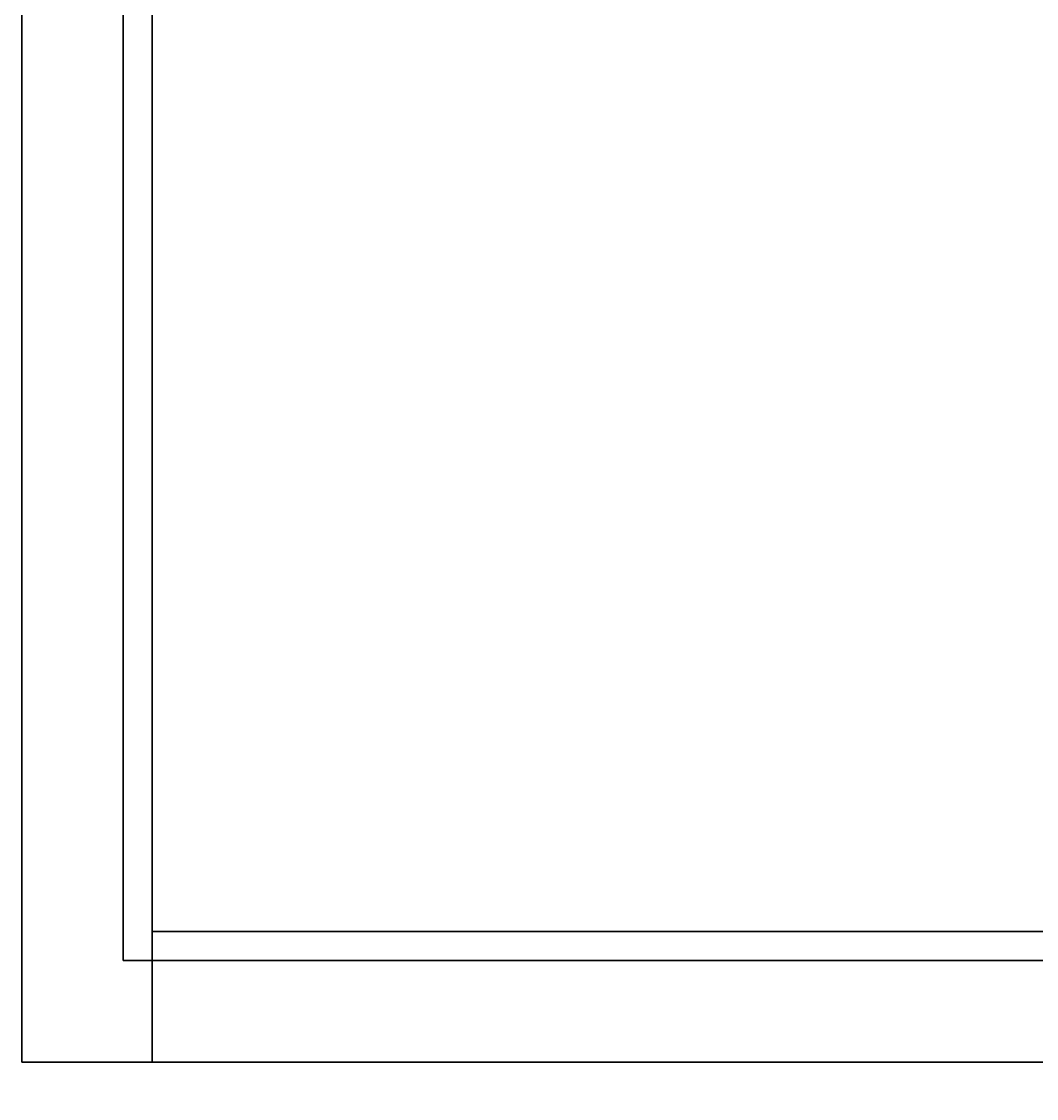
# Model space of a CAD drawing. Extents: x 0 to 5228, y -2725 to 0.
# Drawn here: x 1041.5 to 1181.4, y -2120 to -1971.4 of the extents above; entities that cross this region are included whole.
import ezdxf

# ---------------------------------------------------------------- set-up
doc = ezdxf.new("R2010")
doc.units = 0
for name, color, linetype in [('LAYER0', 7, 'CONTINUOUS'), ('LAYER1', 7, 'CONTINUOUS'), ('LAYER394', 7, 'CONTINUOUS'), ('LAYER648', 251, 'CONTINUOUS'), ('LAYER652', 251, 'CONTINUOUS'), ('LAYER656', 251, 'CONTINUOUS'), ('LAYER657', 251, 'CONTINUOUS'), ('LAYER663', 251, 'CONTINUOUS'), ('LAYER667', 251, 'CONTINUOUS'), ('LAYER668', 251, 'CONTINUOUS'), ('LAYER674', 251, 'CONTINUOUS'), ('LAYER678', 251, 'CONTINUOUS'), ('LAYER679', 251, 'CONTINUOUS'), ('LAYER847', 7, 'CONTINUOUS')]:
    doc.layers.add(name, color=color, linetype=linetype)

msp = doc.modelspace()

# ---------------------------------------------------------------- linework, layer by layer
at = {"layer": 'LAYER0', "invisible_edges": 1}
for points in [[(5227.5, 0), (0, -2725.14), (0, 0), (5227.5, 0)], [(5227.5, -2725.14, 5), (0, 0, 5), (0, -2725.14, 5), (5227.5, -2725.14, 5)], [(0, 0, 5), (5227.5, -2725.14, 5), (5227.5, 0, 5), (0, 0, 5)], [(0, -2725.14), (5227.5, 0), (5227.5, -2725.14), (0, -2725.14)]]:
    msp.add_3dface(points, dxfattribs=at)
at = {"layer": 'LAYER394'}
for points, invisible_edges in [([(2022.5, -1833, 885), (977.5, -2315, 885), (977.5, -1833, 885), (2022.5, -1833, 885)], 1), ([(977.5, -2315, 885), (2022.5, -1833, 885), (2281.5, -2315, 885), (977.5, -2315, 885)], 3), ([(2281.5, -2315, 940), (977.5, -1833, 940), (977.5, -2315, 940), (2281.5, -2315, 940)], 1), ([(977.5, -1833, 940), (2281.5, -2315, 940), (2022.5, -1833, 940), (977.5, -1833, 940)], 3)]:
    msp.add_3dface(points, dxfattribs=dict(at, invisible_edges=invisible_edges))
at = {"layer": 'LAYER648', "invisible_edges": 1}
for points in [[(1023.5, -2165, 156), (1386.5, -1845, 156), (1386.5, -2165, 156), (1023.5, -2165, 156)], [(1386.5, -1845, 156), (1023.5, -2165, 156), (1023.5, -1845, 156), (1386.5, -1845, 156)], [(1023.5, -1845, 174), (1386.5, -2165, 174), (1386.5, -1845, 174), (1023.5, -1845, 174)], [(1386.5, -2165, 174), (1023.5, -1845, 174), (1023.5, -2165, 174), (1386.5, -2165, 174)]]:
    msp.add_3dface(points, dxfattribs=at)
at = {"layer": 'LAYER652', "invisible_edges": 1}
for points in [[(1041.5, -1865, 334), (1041.5, -2115, 214), (1041.5, -2115, 334), (1041.5, -1865, 334)], [(1041.5, -2115, 214), (1041.5, -1865, 334), (1041.5, -1865, 214), (1041.5, -2115, 214)], [(1059.5, -1865, 214), (1041.5, -2115, 214), (1041.5, -1865, 214), (1059.5, -1865, 214)], [(1041.5, -2115, 214), (1059.5, -1865, 214), (1059.5, -2115, 214), (1041.5, -2115, 214)], [(1059.5, -2115, 334), (1041.5, -1865, 334), (1041.5, -2115, 334), (1059.5, -2115, 334)], [(1041.5, -1865, 334), (1059.5, -2115, 334), (1059.5, -1865, 334), (1041.5, -1865, 334)], [(1059.5, -1865, 214), (1059.5, -2115, 334), (1059.5, -2115, 214), (1059.5, -1865, 214)], [(1059.5, -2115, 334), (1059.5, -1865, 214), (1059.5, -1865, 334), (1059.5, -2115, 334)], [(1059.5, -2115, 334), (1041.5, -2115, 214), (1059.5, -2115, 214), (1059.5, -2115, 334)], [(1041.5, -2115, 214), (1059.5, -2115, 334), (1041.5, -2115, 334), (1041.5, -2115, 214)]]:
    msp.add_3dface(points, dxfattribs=at)
at = {"layer": 'LAYER656', "invisible_edges": 1}
for points in [[(1059.5, -2097, 214), (1350.5, -2115, 214), (1059.5, -2115, 214), (1059.5, -2097, 214)], [(1350.5, -2115, 214), (1059.5, -2097, 214), (1350.5, -2097, 214), (1350.5, -2115, 214)], [(1059.5, -2115, 334), (1059.5, -2097, 214), (1059.5, -2115, 214), (1059.5, -2115, 334)], [(1059.5, -2097, 214), (1059.5, -2115, 334), (1059.5, -2097, 334), (1059.5, -2097, 214)], [(1350.5, -2097, 334), (1059.5, -2115, 334), (1350.5, -2115, 334), (1350.5, -2097, 334)], [(1059.5, -2115, 334), (1350.5, -2097, 334), (1059.5, -2097, 334), (1059.5, -2115, 334)], [(1059.5, -2097, 214), (1350.5, -2097, 334), (1350.5, -2097, 214), (1059.5, -2097, 214)], [(1350.5, -2097, 334), (1059.5, -2097, 214), (1059.5, -2097, 334), (1350.5, -2097, 334)], [(1059.5, -2115, 334), (1350.5, -2115, 214), (1350.5, -2115, 334), (1059.5, -2115, 334)], [(1350.5, -2115, 214), (1059.5, -2115, 334), (1059.5, -2115, 214), (1350.5, -2115, 214)]]:
    msp.add_3dface(points, dxfattribs=at)
at = {"layer": 'LAYER657', "invisible_edges": 1}
for points in [[(1055.5, -2101, 227.5), (1354.5, -1861, 227.5), (1354.5, -2101, 227.5), (1055.5, -2101, 227.5)], [(1354.5, -1861, 227.5), (1055.5, -2101, 227.5), (1055.5, -1861, 227.5), (1354.5, -1861, 227.5)], [(1055.5, -2101, 227.5), (1055.5, -1861, 233.5), (1055.5, -1861, 227.5), (1055.5, -2101, 227.5)], [(1055.5, -1861, 233.5), (1055.5, -2101, 227.5), (1055.5, -2101, 233.5), (1055.5, -1861, 233.5)], [(1055.5, -1861, 233.5), (1354.5, -2101, 233.5), (1354.5, -1861, 233.5), (1055.5, -1861, 233.5)], [(1354.5, -2101, 233.5), (1055.5, -1861, 233.5), (1055.5, -2101, 233.5), (1354.5, -2101, 233.5)], [(1354.5, -2101, 233.5), (1055.5, -2101, 227.5), (1354.5, -2101, 227.5), (1354.5, -2101, 233.5)], [(1055.5, -2101, 227.5), (1354.5, -2101, 233.5), (1055.5, -2101, 233.5), (1055.5, -2101, 227.5)]]:
    msp.add_3dface(points, dxfattribs=at)
at = {"layer": 'LAYER663', "invisible_edges": 1}
for points in [[(1041.5, -1865, 564), (1041.5, -2115, 444), (1041.5, -2115, 564), (1041.5, -1865, 564)], [(1041.5, -2115, 444), (1041.5, -1865, 564), (1041.5, -1865, 444), (1041.5, -2115, 444)], [(1059.5, -1865, 444), (1041.5, -2115, 444), (1041.5, -1865, 444), (1059.5, -1865, 444)], [(1041.5, -2115, 444), (1059.5, -1865, 444), (1059.5, -2115, 444), (1041.5, -2115, 444)], [(1059.5, -2115, 564), (1041.5, -1865, 564), (1041.5, -2115, 564), (1059.5, -2115, 564)], [(1041.5, -1865, 564), (1059.5, -2115, 564), (1059.5, -1865, 564), (1041.5, -1865, 564)], [(1059.5, -1865, 444), (1059.5, -2115, 564), (1059.5, -2115, 444), (1059.5, -1865, 444)], [(1059.5, -2115, 564), (1059.5, -1865, 444), (1059.5, -1865, 564), (1059.5, -2115, 564)], [(1059.5, -2115, 564), (1041.5, -2115, 444), (1059.5, -2115, 444), (1059.5, -2115, 564)], [(1041.5, -2115, 444), (1059.5, -2115, 564), (1041.5, -2115, 564), (1041.5, -2115, 444)]]:
    msp.add_3dface(points, dxfattribs=at)
at = {"layer": 'LAYER667', "invisible_edges": 1}
for points in [[(1059.5, -2097, 444), (1350.5, -2115, 444), (1059.5, -2115, 444), (1059.5, -2097, 444)], [(1350.5, -2115, 444), (1059.5, -2097, 444), (1350.5, -2097, 444), (1350.5, -2115, 444)], [(1059.5, -2115, 564), (1059.5, -2097, 444), (1059.5, -2115, 444), (1059.5, -2115, 564)], [(1059.5, -2097, 444), (1059.5, -2115, 564), (1059.5, -2097, 564), (1059.5, -2097, 444)], [(1350.5, -2097, 564), (1059.5, -2115, 564), (1350.5, -2115, 564), (1350.5, -2097, 564)], [(1059.5, -2115, 564), (1350.5, -2097, 564), (1059.5, -2097, 564), (1059.5, -2115, 564)], [(1059.5, -2097, 444), (1350.5, -2097, 564), (1350.5, -2097, 444), (1059.5, -2097, 444)], [(1350.5, -2097, 564), (1059.5, -2097, 444), (1059.5, -2097, 564), (1350.5, -2097, 564)], [(1059.5, -2115, 564), (1350.5, -2115, 444), (1350.5, -2115, 564), (1059.5, -2115, 564)], [(1350.5, -2115, 444), (1059.5, -2115, 564), (1059.5, -2115, 444), (1350.5, -2115, 444)]]:
    msp.add_3dface(points, dxfattribs=at)
at = {"layer": 'LAYER668', "invisible_edges": 1}
for points in [[(1055.5, -2101, 457.5), (1354.5, -1861, 457.5), (1354.5, -2101, 457.5), (1055.5, -2101, 457.5)], [(1354.5, -1861, 457.5), (1055.5, -2101, 457.5), (1055.5, -1861, 457.5), (1354.5, -1861, 457.5)], [(1055.5, -2101, 457.5), (1055.5, -1861, 463.5), (1055.5, -1861, 457.5), (1055.5, -2101, 457.5)], [(1055.5, -1861, 463.5), (1055.5, -2101, 457.5), (1055.5, -2101, 463.5), (1055.5, -1861, 463.5)], [(1055.5, -1861, 463.5), (1354.5, -2101, 463.5), (1354.5, -1861, 463.5), (1055.5, -1861, 463.5)], [(1354.5, -2101, 463.5), (1055.5, -1861, 463.5), (1055.5, -2101, 463.5), (1354.5, -2101, 463.5)], [(1354.5, -2101, 463.5), (1055.5, -2101, 457.5), (1354.5, -2101, 457.5), (1354.5, -2101, 463.5)], [(1055.5, -2101, 457.5), (1354.5, -2101, 463.5), (1055.5, -2101, 463.5), (1055.5, -2101, 457.5)]]:
    msp.add_3dface(points, dxfattribs=at)
at = {"layer": 'LAYER674', "invisible_edges": 1}
for points in [[(1041.5, -1865, 794), (1041.5, -2115, 674), (1041.5, -2115, 794), (1041.5, -1865, 794)], [(1041.5, -2115, 674), (1041.5, -1865, 794), (1041.5, -1865, 674), (1041.5, -2115, 674)], [(1059.5, -1865, 674), (1041.5, -2115, 674), (1041.5, -1865, 674), (1059.5, -1865, 674)], [(1041.5, -2115, 674), (1059.5, -1865, 674), (1059.5, -2115, 674), (1041.5, -2115, 674)], [(1059.5, -2115, 794), (1041.5, -1865, 794), (1041.5, -2115, 794), (1059.5, -2115, 794)], [(1041.5, -1865, 794), (1059.5, -2115, 794), (1059.5, -1865, 794), (1041.5, -1865, 794)], [(1059.5, -1865, 674), (1059.5, -2115, 794), (1059.5, -2115, 674), (1059.5, -1865, 674)], [(1059.5, -2115, 794), (1059.5, -1865, 674), (1059.5, -1865, 794), (1059.5, -2115, 794)], [(1059.5, -2115, 794), (1041.5, -2115, 674), (1059.5, -2115, 674), (1059.5, -2115, 794)], [(1041.5, -2115, 674), (1059.5, -2115, 794), (1041.5, -2115, 794), (1041.5, -2115, 674)]]:
    msp.add_3dface(points, dxfattribs=at)
at = {"layer": 'LAYER678', "invisible_edges": 1}
for points in [[(1059.5, -2097, 674), (1350.5, -2115, 674), (1059.5, -2115, 674), (1059.5, -2097, 674)], [(1350.5, -2115, 674), (1059.5, -2097, 674), (1350.5, -2097, 674), (1350.5, -2115, 674)], [(1059.5, -2115, 794), (1059.5, -2097, 674), (1059.5, -2115, 674), (1059.5, -2115, 794)], [(1059.5, -2097, 674), (1059.5, -2115, 794), (1059.5, -2097, 794), (1059.5, -2097, 674)], [(1350.5, -2097, 794), (1059.5, -2115, 794), (1350.5, -2115, 794), (1350.5, -2097, 794)], [(1059.5, -2115, 794), (1350.5, -2097, 794), (1059.5, -2097, 794), (1059.5, -2115, 794)], [(1059.5, -2097, 674), (1350.5, -2097, 794), (1350.5, -2097, 674), (1059.5, -2097, 674)], [(1350.5, -2097, 794), (1059.5, -2097, 674), (1059.5, -2097, 794), (1350.5, -2097, 794)], [(1059.5, -2115, 794), (1350.5, -2115, 674), (1350.5, -2115, 794), (1059.5, -2115, 794)], [(1350.5, -2115, 674), (1059.5, -2115, 794), (1059.5, -2115, 674), (1350.5, -2115, 674)]]:
    msp.add_3dface(points, dxfattribs=at)
at = {"layer": 'LAYER679', "invisible_edges": 1}
for points in [[(1055.5, -2101, 687.5), (1354.5, -1861, 687.5), (1354.5, -2101, 687.5), (1055.5, -2101, 687.5)], [(1354.5, -1861, 687.5), (1055.5, -2101, 687.5), (1055.5, -1861, 687.5), (1354.5, -1861, 687.5)], [(1055.5, -2101, 687.5), (1055.5, -1861, 693.5), (1055.5, -1861, 687.5), (1055.5, -2101, 687.5)], [(1055.5, -1861, 693.5), (1055.5, -2101, 687.5), (1055.5, -2101, 693.5), (1055.5, -1861, 693.5)], [(1055.5, -1861, 693.5), (1354.5, -2101, 693.5), (1354.5, -1861, 693.5), (1055.5, -1861, 693.5)], [(1354.5, -2101, 693.5), (1055.5, -1861, 693.5), (1055.5, -2101, 693.5), (1354.5, -2101, 693.5)], [(1354.5, -2101, 693.5), (1055.5, -2101, 687.5), (1354.5, -2101, 687.5), (1354.5, -2101, 693.5)], [(1055.5, -2101, 687.5), (1354.5, -2101, 693.5), (1055.5, -2101, 693.5), (1055.5, -2101, 687.5)]]:
    msp.add_3dface(points, dxfattribs=at)
at = {"layer": 'LAYER847'}
for points, invisible_edges in [([(2085.5, -1897, 5), (1005.5, -2165, 5), (1005.5, -1897, 5), (2085.5, -1897, 5)], 1), ([(1005.5, -2165, 5), (2085.5, -1897, 5), (3784.5, -2165, 5), (1005.5, -2165, 5)], 3), ([(3784.5, -2165, 155), (1005.5, -1897, 155), (1005.5, -2165, 155), (3784.5, -2165, 155)], 1), ([(1005.5, -1897, 155), (3784.5, -2165, 155), (2085.5, -1897, 155), (1005.5, -1897, 155)], 3)]:
    msp.add_3dface(points, dxfattribs=dict(at, invisible_edges=invisible_edges))

# ---------------------------------------------------------------- meshes
at = {"layer": 'LAYER1'}
mesh = msp.add_polymesh((6, 2), dxfattribs=at)
for k, corner in enumerate([(4927.5, -150, 2523), (977.5, -150, 2523), (4927.5, -330, 2523), (4927.5, -150, 2523), (5077.5, -330, 2523), (4927.5, -330, 2523), (5077.5, -2165, 2523), (5077.5, -330, 2523), (2281.5, -2165, 2523), (5077.5, -2165, 2523), (2281.5, -2315, 2523), (5227.5, -2315, 2523)]):
    mesh.set_mesh_vertex(divmod(k, 2), corner)

doc.saveas('drawing.dxf')
